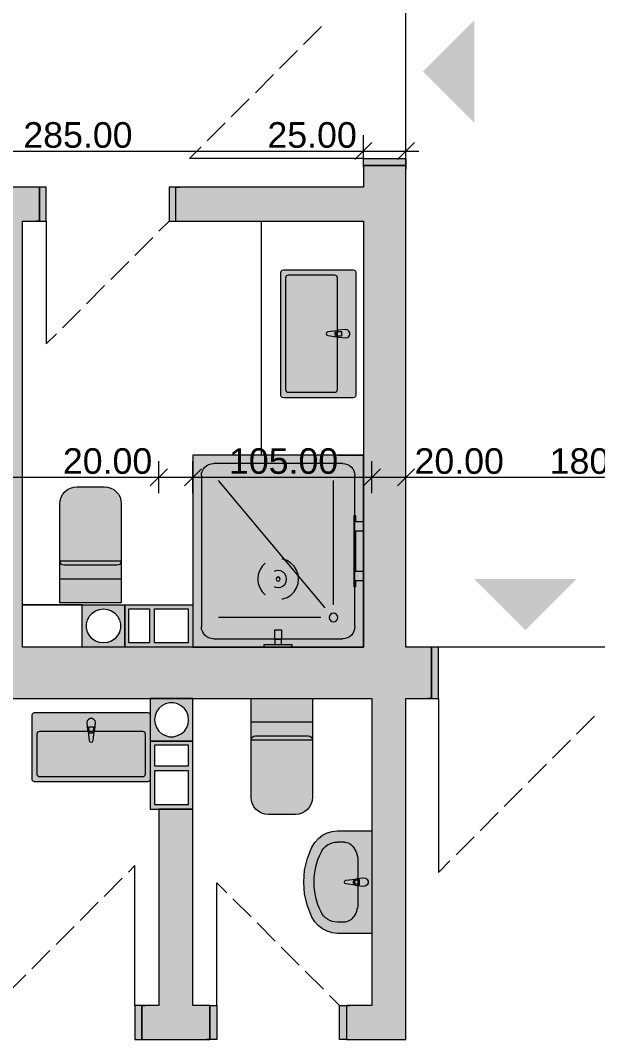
# Model space of a CAD drawing. Header units: millimetres. Extents: x 5493291 to 5652041, y -5155064 to -5098765.
# Drawn here: x 5525541 to 5528928, y -5131092 to -5125116 of the extents above; entities that cross this region are included whole.
import ezdxf

# ---------------------------------------------------------------- set-up
doc = ezdxf.new("R2010")
doc.units = ezdxf.units.MM
doc.header["$MEASUREMENT"] = 0
doc.layers.add('Drawing & Figure', color=7, linetype='Continuous')
doc.layers.add('Drawing & Figure_Pen_No__1', color=7, linetype='Continuous', lineweight=13)
doc.layers.add('Drawing & Figure_Pen_No__101', color=252, linetype='Continuous', lineweight=13)
for name, color, linetype, lineweight, true_color in [('Drawing & Figure_Pen_No__145', 7, 'Continuous', 13, 0x0077b0), ('Drawing & Figure_Pen_No__181', 7, 'Continuous', 5, 0x282828), ('Drawing & Figure_Pen_No__61', 7, 'Continuous', 13, 0x6a6a6a)]:
    doc.layers.add(name, color=color, linetype=linetype, lineweight=lineweight, true_color=true_color)
doc.styles.add('GENERATED_STYLE_2', font='arial.ttf')

msp = doc.modelspace()

# ---------------------------------------------------------------- hatches: boundary and pattern name
at = {"layer": 'Drawing & Figure', "linetype": 'Continuous', "lineweight": 20}
h = msp.add_hatch(color=6, dxfattribs=at)
h.paths.add_polyline_path([(5525903.6, -5128561.6), (5525903.6, -5128771.8), (5525903.6, -5128791.4), (5526153.6, -5128791.4), (5526153.6, -5128542), (5525903.6, -5128542)])
h.paths.add_polyline_path([(5525929.3, -5128678.6), (5525929.3, -5128654.8), (5525935.1, -5128631.1), (5525946.3, -5128609.7), (5525962.3, -5128591.9), (5525982.1, -5128578.2), (5526004.7, -5128569.9), (5526028.6, -5128566.9), (5526052.6, -5128569.9), (5526075.1, -5128578.2), (5526094.9, -5128591.9), (5526110.9, -5128609.7), (5526122.1, -5128631.1), (5526127.9, -5128654.8), (5526127.9, -5128678.6), (5526122.1, -5128702.3), (5526110.9, -5128723.7), (5526094.9, -5128741.6), (5526075.1, -5128755.2), (5526052.6, -5128763.5), (5526028.6, -5128766.5), (5526004.7, -5128763.5), (5525982.1, -5128755.2), (5525962.3, -5128741.6), (5525946.3, -5128723.7), (5525935.1, -5128702.3)], flags=0)
h = msp.add_hatch(color=6, dxfattribs=at)
h.paths.add_polyline_path([(5526153.6, -5128791.4), (5526553.6, -5128791.4), (5526553.6, -5128542), (5526153.6, -5128542)])
h.paths.add_polyline_path([(5526178.6, -5128766.5), (5526178.6, -5128566.9), (5526298.6, -5128566.9), (5526298.6, -5128766.5)], flags=0)
h.paths.add_polyline_path([(5526328.6, -5128766.5), (5526328.6, -5128566.9), (5526524.9, -5128566.9), (5526524.9, -5128766.5)], flags=0)
h = msp.add_hatch(color=6, dxfattribs=at)
h.paths.add_polyline_path([(5526303.6, -5129341.5), (5526553.6, -5129341.5), (5526553.6, -5129092), (5526533.6, -5129092), (5526323.6, -5129092), (5526303.6, -5129092)])
h.paths.add_polyline_path([(5526331.5, -5129240.5), (5526328.6, -5129216.8), (5526331.5, -5129193), (5526340.1, -5129170.4), (5526353.8, -5129150.2), (5526371.8, -5129134.2), (5526393.2, -5129123.5), (5526416.6, -5129117.6), (5526440.7, -5129117.6), (5526464.1, -5129123.5), (5526485.4, -5129134.2), (5526503.5, -5129150.2), (5526517.1, -5129170.4), (5526525.7, -5129193), (5526528.6, -5129216.8), (5526525.7, -5129240.5), (5526517.1, -5129263.1), (5526503.5, -5129283.3), (5526485.4, -5129299.3), (5526464.1, -5129310), (5526440.7, -5129316), (5526416.6, -5129316), (5526393.2, -5129310), (5526371.8, -5129299.3), (5526353.8, -5129283.3), (5526340.1, -5129263.1)], flags=0)
h = msp.add_hatch(color=6, dxfattribs=at)
h.paths.add_polyline_path([(5526303.6, -5129741.9), (5526553.6, -5129741.9), (5526553.6, -5129341.5), (5526303.6, -5129341.5)])
h.paths.add_polyline_path([(5526528.6, -5129712.8), (5526328.6, -5129712.8), (5526328.6, -5129516.7), (5526528.6, -5129516.7)], flags=0)
h.paths.add_polyline_path([(5526328.6, -5129487), (5526328.6, -5129366.5), (5526528.6, -5129366.5), (5526528.6, -5129487)], flags=0)
at = {"layer": 'Drawing & Figure_Pen_No__1', "linetype": 'Continuous', "lineweight": 0, "true_color": 0x000000}
for points in [[(5528203.7, -5125116.6), (5527903.6, -5125416.6), (5528203.7, -5125716.6)], [(5528803.7, -5128391.7), (5528203.7, -5128391.7), (5528503.7, -5128691.7)]]:
    msp.add_hatch(color=18, dxfattribs=at).paths.add_polyline_path(points)
at = {"layer": 'Drawing & Figure_Pen_No__1', "linetype": 'Continuous', "lineweight": 0, "true_color": 0xffffff}
for points in [[(5527553.6, -5125966.7), (5527803.7, -5125966.7), (5527803.7, -5125926.7), (5527553.6, -5125926.7)], [(5527553.6, -5128791.4), (5527803.7, -5128791.4), (5527803.7, -5125966.7), (5527553.6, -5125966.7)], [(5524753.6, -5126293.6), (5525653.6, -5126293.6), (5525653.6, -5126093.6), (5524753.6, -5126093.6)], [(5525653.6, -5126293.6), (5525693.6, -5126293.6), (5525693.6, -5126093.6), (5525653.6, -5126093.6)], [(5526453.6, -5126093.6), (5526413.6, -5126093.6), (5526413.6, -5126293.6), (5526453.6, -5126293.6)], [(5526453.6, -5126293.6), (5527553.6, -5126293.6), (5527553.6, -5126093.6), (5526453.6, -5126093.6)], [(5525353.6, -5126293.6), (5525353.6, -5128791.4), (5525553.6, -5128791.4), (5525553.6, -5126293.6)], [(5527509.6, -5126593.4), (5527507.5, -5126585.9), (5527502.1, -5126580.4), (5527494.6, -5126578.4), (5527084.5, -5126578.4), (5527077.1, -5126580.4), (5527071.6, -5126585.9), (5527069.6, -5126593.4), (5527069.6, -5127313.5), (5527071.6, -5127320.7), (5527077.1, -5127326.6), (5527084.5, -5127328.4), (5527494.6, -5127328.4), (5527502.1, -5127326.6), (5527507.5, -5127320.7), (5527509.6, -5127313.5)], [(5527449.6, -5126928.4), (5527407.6, -5126932.4), (5527398.1, -5126935.7), (5527345.2, -5126942.3), (5527338.2, -5126946), (5527335.4, -5126953.4), (5527338.2, -5126960.8), (5527345.2, -5126964.5), (5527398.1, -5126971.1), (5527407.6, -5126974.4), (5527449.6, -5126978.4), (5527460.4, -5126975.9), (5527469.1, -5126969), (5527474, -5126959), (5527474, -5126947.9), (5527469.1, -5126937.8), (5527460.4, -5126930.9)], [(5527553.6, -5128791.4), (5527553.6, -5127664.6), (5526553.6, -5127664.6), (5526553.6, -5128791.4)], [(5526033.6, -5127850.5), (5525873.6, -5127850.5), (5525854.1, -5127852.9), (5525835.3, -5127858.2), (5525818, -5127867.7), (5525802.9, -5127880.2), (5525790.4, -5127895.1), (5525781.2, -5127912.3), (5525775.5, -5127931.3), (5525773.6, -5127950.9), (5525773.6, -5128530.7), (5526133.6, -5128530.7), (5526133.6, -5127950.9), (5526131.7, -5127931.3), (5526126, -5127912.3), (5526116.8, -5127895.1), (5526104.3, -5127880.2), (5526089.2, -5127867.7), (5526071.9, -5127858.2), (5526053.1, -5127852.9)], [(5527498.6, -5128020.4), (5527498.6, -5128436.2), (5527509.6, -5128436.2), (5527509.6, -5128401.2), (5527553.6, -5128401.2), (5527553.6, -5128348.3), (5527509.6, -5128348.3), (5527509.6, -5128108.3), (5527553.6, -5128108.3), (5527553.6, -5128055.5), (5527509.6, -5128055.5), (5527509.6, -5128020.4)], [(5527136.6, -5128791.4), (5527136.6, -5128776.6), (5527073.6, -5128776.6), (5527073.6, -5128746.9), (5527075.6, -5128746.9), (5527075.6, -5128691.7), (5527031.6, -5128691.7), (5527031.6, -5128746.9), (5527033.6, -5128746.9), (5527033.6, -5128776.6), (5526970.6, -5128776.6), (5526970.6, -5128791.4)], [(5524753.6, -5128791.4), (5524753.6, -5129092), (5527953.7, -5129092), (5527953.7, -5128791.4)], [(5527953.7, -5129092), (5527993.6, -5129092), (5527993.6, -5128791.4), (5527953.7, -5128791.4)], [(5526995.1, -5129771.6), (5527155.1, -5129771.6), (5527174.6, -5129769.8), (5527193.4, -5129763.9), (5527210.7, -5129754.9), (5527225.8, -5129742.5), (5527238.2, -5129727), (5527247.5, -5129709.8), (5527253.2, -5129691.4), (5527255.1, -5129671.8), (5527255.1, -5129092), (5526895.1, -5129092), (5526895.1, -5129671.8), (5526897, -5129691.4), (5526902.7, -5129709.8), (5526911.9, -5129727), (5526924.4, -5129742.5), (5526939.5, -5129754.9), (5526956.8, -5129763.9), (5526975.6, -5129769.8)], [(5527803.7, -5130891.9), (5527803.7, -5129092), (5527603.7, -5129092), (5527603.7, -5130891.9)], [(5525625, -5129174), (5525617.6, -5129176.4), (5525612, -5129181.7), (5525610, -5129189.4), (5525610, -5129566.6), (5525612, -5129574.4), (5525617.6, -5129579.7), (5525625, -5129581.5), (5526288.4, -5129581.5), (5526295.9, -5129579.7), (5526301.3, -5129574.4), (5526303.4, -5129566.6), (5526303.4, -5129189.4), (5526301.3, -5129181.7), (5526295.9, -5129176.4), (5526288.4, -5129174)], [(5525931.7, -5129234), (5525935.7, -5129276.2), (5525939, -5129285.7), (5525945.6, -5129338.5), (5525949.3, -5129345.7), (5525956.7, -5129348.6), (5525964.1, -5129345.7), (5525967.8, -5129338.5), (5525974.4, -5129285.7), (5525977.7, -5129276.2), (5525981.7, -5129234), (5525979.3, -5129223.3), (5525972.3, -5129214.4), (5525962.3, -5129209.6), (5525951.2, -5129209.6), (5525941.1, -5129214.4), (5525934.2, -5129223.3)], [(5526553.6, -5130891.9), (5526553.6, -5129741.9), (5526353.6, -5129741.9), (5526353.6, -5130891.9)], [(5527603.7, -5130469), (5527603.7, -5129868.4), (5527400, -5129868.4), (5527370, -5129871.4), (5527341, -5129880.3), (5527313.9, -5129893.9), (5527289.5, -5129913), (5527268.6, -5129936.7), (5527252, -5129963.4), (5527225.4, -5130028.8), (5527209.1, -5130097.7), (5527203.6, -5130169), (5527209.1, -5130239.7), (5527225.4, -5130308.6), (5527252, -5130373.9), (5527268.6, -5130400.6), (5527289.5, -5130424.4), (5527313.9, -5130443.4), (5527341, -5130457.1), (5527370, -5130466), (5527400, -5130469)], [(5527556.6, -5130193.9), (5527567.4, -5130191), (5527576.2, -5130184.4), (5527581, -5130174.3), (5527581, -5130163), (5527576.2, -5130152.9), (5527567.4, -5130146.4), (5527556.6, -5130143.4), (5527514.6, -5130147.6), (5527505.1, -5130151.2), (5527452.2, -5130157.7), (5527445.2, -5130161.3), (5527442.4, -5130169), (5527445.2, -5130176.1), (5527452.2, -5130179.7), (5527505.1, -5130186.2), (5527514.6, -5130189.8)], [(5526253.6, -5130891.9), (5526213.6, -5130891.9), (5526213.6, -5131092.1), (5526253.6, -5131092.1)], [(5526253.6, -5130891.9), (5526253.6, -5131092.1), (5526653.6, -5131092.1), (5526653.6, -5130891.9)], [(5526653.6, -5130891.9), (5526653.6, -5131092.1), (5526693.6, -5131092.1), (5526693.6, -5130891.9)], [(5527453.7, -5131092.1), (5527453.7, -5130891.9), (5527413.6, -5130891.9), (5527413.6, -5131092.1)], [(5527603.7, -5130891.9), (5527453.7, -5130891.9), (5527453.7, -5131092.1), (5527603.7, -5131092.1)], [(5527603.7, -5130891.9), (5527803.7, -5131092.1), (5527803.7, -5130891.9)], [(5527603.7, -5131092.1), (5527803.7, -5131092.1), (5527603.7, -5130891.9)]]:
    msp.add_hatch(color=7, dxfattribs=at).paths.add_polyline_path(points)

# ---------------------------------------------------------------- linework, layer by layer
at = {"layer": 'Drawing & Figure_Pen_No__1', "color": 7, "linetype": 'Continuous', "lineweight": 13}
for points in [[(5527803.7, -5128791.4), (5527803.7, -5124091.6)], [(5527803.7, -5128791.4), (5527803.7, -5124091.6)], [(5527553.6, -5125976.6), (5527553.6, -5125789.1)], [(5527803.7, -5125976.6), (5527803.7, -5125789.1)], [(5524703.5, -5125882.8), (5527553.6, -5125882.8)], [(5527553.6, -5125882.8), (5527803.7, -5125882.8)], [(5527803.7, -5125882.8), (5527878.6, -5125882.8)], [(5527553.6, -5125966.7), (5527553.6, -5125988.7)], [(5527553.6, -5125966.7), (5527803.7, -5125966.7)], [(5527553.6, -5125966.7), (5527553.6, -5126093.6)], [(5527553.6, -5125966.7), (5527803.7, -5125966.7)], [(5527553.6, -5125966.7), (5527803.7, -5125966.7)], [(5527553.6, -5125966.7), (5527553.6, -5125988.7)], [(5527553.6, -5125966.7), (5527553.6, -5125988.7)], [(5527803.7, -5125966.7), (5527803.7, -5125988.7)], [(5527803.7, -5128791.4), (5527803.7, -5125966.7)], [(5527803.7, -5125966.7), (5527803.7, -5125988.7)], [(5527803.7, -5125966.7), (5527803.7, -5125988.7)], [(5525653.6, -5126093.6), (5524753.6, -5126093.6)], [(5525653.6, -5126093.6), (5525631.6, -5126093.6)], [(5525653.6, -5126093.6), (5525631.6, -5126093.6)], [(5525653.6, -5126093.6), (5525631.6, -5126093.6)], [(5525653.6, -5126293.6), (5525653.6, -5126093.6)], [(5525653.6, -5126293.6), (5525653.6, -5126093.6)], [(5525653.6, -5126293.6), (5525653.6, -5126093.6)], [(5526453.6, -5126093.6), (5526475.6, -5126093.6)], [(5526453.6, -5126293.6), (5526453.6, -5126093.6)], [(5527553.6, -5126093.6), (5526453.6, -5126093.6)], [(5526453.6, -5126293.6), (5526453.6, -5126093.6)], [(5526453.6, -5126293.6), (5526453.6, -5126093.6)], [(5526453.6, -5126093.6), (5526475.6, -5126093.6)], [(5526453.6, -5126093.6), (5526475.6, -5126093.6)], [(5525553.6, -5128791.4), (5525553.6, -5126293.6)], [(5525553.6, -5126293.6), (5525653.6, -5126293.6)], [(5525653.6, -5126293.6), (5525631.6, -5126293.6)], [(5525653.6, -5126293.6), (5525631.6, -5126293.6)], [(5525653.6, -5126293.6), (5525631.6, -5126293.6)], [(5526453.6, -5126293.6), (5526475.6, -5126293.6)], [(5526453.6, -5126293.6), (5527553.6, -5126293.6)], [(5526453.6, -5126293.6), (5526475.6, -5126293.6)], [(5526453.6, -5126293.6), (5526475.6, -5126293.6)], [(5527553.6, -5126293.6), (5527553.6, -5128791.4)], [(5526353.6, -5127888.5), (5526353.6, -5127700.8)], [(5526553.6, -5127888.5), (5526553.6, -5127700.8)], [(5527603.7, -5127888.5), (5527603.7, -5127700.8)], [(5527803.7, -5127888.5), (5527803.7, -5127700.8)], [(5523803.5, -5127794.7), (5526353.6, -5127794.7)], [(5526353.6, -5127794.7), (5526553.6, -5127794.7)], [(5526553.6, -5127794.7), (5527603.7, -5127794.7)], [(5527603.7, -5127794.7), (5527803.7, -5127794.7)], [(5527803.7, -5127794.7), (5529603.7, -5127794.7)], [(5525553.6, -5128542), (5525903.6, -5128542)], [(5525903.6, -5128542), (5525553.6, -5128542)], [(5525903.6, -5128542), (5526153.6, -5128542)], [(5525903.6, -5128561.6), (5525903.6, -5128542)], [(5525903.6, -5128771.8), (5525903.6, -5128561.6)], [(5525946.3, -5128609.7), (5525962.3, -5128591.9)], [(5525962.3, -5128591.9), (5525982.1, -5128578.2)], [(5525982.1, -5128578.2), (5526004.7, -5128569.9)], [(5526004.7, -5128569.9), (5526028.6, -5128566.9)], [(5526028.6, -5128566.9), (5526052.6, -5128569.9)], [(5526052.6, -5128569.9), (5526075.1, -5128578.2)], [(5526075.1, -5128578.2), (5526094.9, -5128591.9)], [(5526094.9, -5128591.9), (5526110.9, -5128609.7)], [(5526153.6, -5128542), (5526153.6, -5128791.4)], [(5526153.6, -5128791.4), (5526153.6, -5128542)], [(5526153.6, -5128542), (5526553.6, -5128542)], [(5526178.6, -5128566.9), (5526298.6, -5128566.9)], [(5526178.6, -5128766.5), (5526178.6, -5128566.9)], [(5526298.6, -5128566.9), (5526298.6, -5128766.5)], [(5526328.6, -5128566.9), (5526524.9, -5128566.9)], [(5526328.6, -5128766.5), (5526328.6, -5128566.9)], [(5526524.9, -5128566.9), (5526524.9, -5128766.5)], [(5526553.6, -5128542), (5526553.6, -5128791.4)], [(5525929.3, -5128654.8), (5525935.1, -5128631.1)], [(5525935.1, -5128631.1), (5525946.3, -5128609.7)], [(5526110.9, -5128609.7), (5526122.1, -5128631.1)], [(5526122.1, -5128631.1), (5526127.9, -5128654.8)], [(5525929.3, -5128678.6), (5525929.3, -5128654.8)], [(5525935.1, -5128702.3), (5525929.3, -5128678.6)], [(5525946.3, -5128723.7), (5525935.1, -5128702.3)], [(5526122.1, -5128702.3), (5526110.9, -5128723.7)], [(5526127.9, -5128678.6), (5526122.1, -5128702.3)], [(5526127.9, -5128654.8), (5526127.9, -5128678.6)], [(5525903.6, -5128791.4), (5525903.6, -5128771.8)], [(5525962.3, -5128741.6), (5525946.3, -5128723.7)], [(5525982.1, -5128755.2), (5525962.3, -5128741.6)], [(5526004.7, -5128763.5), (5525982.1, -5128755.2)], [(5526028.6, -5128766.5), (5526004.7, -5128763.5)], [(5526052.6, -5128763.5), (5526028.6, -5128766.5)], [(5526075.1, -5128755.2), (5526052.6, -5128763.5)], [(5526094.9, -5128741.6), (5526075.1, -5128755.2)], [(5526110.9, -5128723.7), (5526094.9, -5128741.6)], [(5526298.6, -5128766.5), (5526178.6, -5128766.5)], [(5526524.9, -5128766.5), (5526328.6, -5128766.5)], [(5527553.6, -5128791.4), (5525553.6, -5128791.4)], [(5526153.6, -5128791.4), (5525903.6, -5128791.4)], [(5526553.6, -5128791.4), (5526153.6, -5128791.4)], [(5529603.7, -5128791.4), (5527803.7, -5128791.4)], [(5529603.7, -5128791.4), (5527803.7, -5128791.4)], [(5527953.7, -5128791.4), (5527803.7, -5128791.4)], [(5527953.7, -5128791.4), (5527931.7, -5128791.4)], [(5527953.7, -5128791.4), (5527931.7, -5128791.4)], [(5527953.7, -5128791.4), (5527931.7, -5128791.4)], [(5527953.7, -5129092), (5527953.7, -5128791.4)], [(5527953.7, -5129092), (5527953.7, -5128791.4)], [(5527953.7, -5129092), (5527953.7, -5128791.4)], [(5524753.6, -5129092), (5527603.7, -5129092)], [(5526303.6, -5129092), (5526303.6, -5129341.5)], [(5526323.6, -5129092), (5526303.6, -5129092)], [(5526533.6, -5129092), (5526323.6, -5129092)], [(5526393.2, -5129123.5), (5526371.8, -5129134.2)], [(5526416.6, -5129117.6), (5526393.2, -5129123.5)], [(5526440.7, -5129117.6), (5526416.6, -5129117.6)], [(5526464.1, -5129123.5), (5526440.7, -5129117.6)], [(5526485.4, -5129134.2), (5526464.1, -5129123.5)], [(5526553.6, -5129092), (5526533.6, -5129092)], [(5526553.6, -5129341.5), (5526553.6, -5129092)], [(5527603.7, -5129092), (5527603.7, -5130891.9)], [(5527803.7, -5129092), (5527953.7, -5129092)], [(5527803.7, -5130891.9), (5527803.7, -5129092)], [(5527953.7, -5129092), (5527931.7, -5129092)], [(5527953.7, -5129092), (5527931.7, -5129092)], [(5527953.7, -5129092), (5527931.7, -5129092)], [(5526340.1, -5129170.4), (5526331.5, -5129193)], [(5526353.8, -5129150.2), (5526340.1, -5129170.4)], [(5526371.8, -5129134.2), (5526353.8, -5129150.2)], [(5526503.5, -5129150.2), (5526485.4, -5129134.2)], [(5526517.1, -5129170.4), (5526503.5, -5129150.2)], [(5526525.7, -5129193), (5526517.1, -5129170.4)], [(5526331.5, -5129193), (5526328.6, -5129216.8)], [(5526328.6, -5129216.8), (5526331.5, -5129240.5)], [(5526331.5, -5129240.5), (5526340.1, -5129263.1)], [(5526517.1, -5129263.1), (5526525.7, -5129240.5)], [(5526528.6, -5129216.8), (5526525.7, -5129193)], [(5526525.7, -5129240.5), (5526528.6, -5129216.8)], [(5526340.1, -5129263.1), (5526353.8, -5129283.3)], [(5526353.8, -5129283.3), (5526371.8, -5129299.3)], [(5526371.8, -5129299.3), (5526393.2, -5129310)], [(5526393.2, -5129310), (5526416.6, -5129316)], [(5526440.7, -5129316), (5526464.1, -5129310)], [(5526464.1, -5129310), (5526485.4, -5129299.3)], [(5526485.4, -5129299.3), (5526503.5, -5129283.3)], [(5526503.5, -5129283.3), (5526517.1, -5129263.1)], [(5526303.6, -5129341.5), (5526553.6, -5129341.5)], [(5526553.6, -5129341.5), (5526303.6, -5129341.5)], [(5526303.6, -5129341.5), (5526303.6, -5129741.9)], [(5526328.6, -5129366.5), (5526328.6, -5129487)], [(5526528.6, -5129366.5), (5526328.6, -5129366.5)], [(5526416.6, -5129316), (5526440.7, -5129316)], [(5526528.6, -5129487), (5526528.6, -5129366.5)], [(5526553.6, -5129741.9), (5526553.6, -5129341.5)], [(5526328.6, -5129487), (5526528.6, -5129487)], [(5526328.6, -5129516.7), (5526328.6, -5129712.8)], [(5526528.6, -5129516.7), (5526328.6, -5129516.7)], [(5526528.6, -5129712.8), (5526528.6, -5129516.7)], [(5526328.6, -5129712.8), (5526528.6, -5129712.8)], [(5526303.6, -5129741.9), (5526553.6, -5129741.9)], [(5526553.6, -5129741.9), (5526353.6, -5129741.9)], [(5526353.6, -5129741.9), (5526353.6, -5130891.9)], [(5526553.6, -5130891.9), (5526553.6, -5129741.9)], [(5526253.6, -5130891.9), (5526275.6, -5130891.9)], [(5526253.6, -5130891.9), (5526253.6, -5131092.1)], [(5526353.6, -5130891.9), (5526253.6, -5130891.9)], [(5526253.6, -5130891.9), (5526253.6, -5131092.1)], [(5526253.6, -5130891.9), (5526253.6, -5131092.1)], [(5526253.6, -5130891.9), (5526275.6, -5130891.9)], [(5526253.6, -5130891.9), (5526275.6, -5130891.9)], [(5526653.6, -5130891.9), (5526553.6, -5130891.9)], [(5526653.6, -5130891.9), (5526631.6, -5130891.9)], [(5526653.6, -5130891.9), (5526631.6, -5130891.9)], [(5526653.6, -5130891.9), (5526631.6, -5130891.9)], [(5526653.6, -5130891.9), (5526653.6, -5131092.1)], [(5526653.6, -5130891.9), (5526653.6, -5131092.1)], [(5526653.6, -5130891.9), (5526653.6, -5131092.1)], [(5527453.7, -5130891.9), (5527475.7, -5130891.9)], [(5527453.7, -5130891.9), (5527453.7, -5131092.1)], [(5527603.7, -5130891.9), (5527453.7, -5130891.9)], [(5527453.7, -5130891.9), (5527453.7, -5131092.1)], [(5527453.7, -5130891.9), (5527453.7, -5131092.1)], [(5527453.7, -5130891.9), (5527475.7, -5130891.9)], [(5527453.7, -5130891.9), (5527475.7, -5130891.9)], [(5527803.7, -5131092.1), (5527803.7, -5130891.9)], [(5526253.6, -5131092.1), (5526275.6, -5131092.1)], [(5526253.6, -5131092.1), (5526653.6, -5131092.1)], [(5526253.6, -5131092.1), (5526275.6, -5131092.1)], [(5526253.6, -5131092.1), (5526275.6, -5131092.1)], [(5526653.6, -5131092.1), (5526631.6, -5131092.1)], [(5526653.6, -5131092.1), (5526631.6, -5131092.1)], [(5526653.6, -5131092.1), (5526631.6, -5131092.1)], [(5527453.7, -5131092.1), (5527475.7, -5131092.1)], [(5527453.7, -5131092.1), (5527803.7, -5131092.1)], [(5527453.7, -5131092.1), (5527475.7, -5131092.1)], [(5527453.7, -5131092.1), (5527475.7, -5131092.1)]]:
    msp.add_lwpolyline(points, dxfattribs=at)
at = {"layer": 'Drawing & Figure_Pen_No__101', "color": 252, "linetype": 'Continuous', "lineweight": 13}
for points in [[(5526953.6, -5126293.6), (5526953.6, -5127664)], [(5527069.6, -5126593.4), (5527071.6, -5126585.9)], [(5527069.6, -5127313.5), (5527069.6, -5126593.4)], [(5527071.6, -5126585.9), (5527077.1, -5126580.4)], [(5527077.1, -5126580.4), (5527084.5, -5126578.4)], [(5527084.5, -5126578.4), (5527494.6, -5126578.4)], [(5527114.6, -5126608.4), (5527384.6, -5126608.4)], [(5527494.6, -5126578.4), (5527502.1, -5126580.4)], [(5527502.1, -5126580.4), (5527507.6, -5126585.9)], [(5527507.6, -5126585.9), (5527509.6, -5126593.4)], [(5527509.6, -5126593.4), (5527509.6, -5127313.5)], [(5527099.6, -5127283.2), (5527099.6, -5126623.4)], [(5527399.6, -5126623.4), (5527399.6, -5127283.2)], [(5527338.2, -5126946), (5527335.4, -5126953.4)], [(5527335.4, -5126953.4), (5527338.2, -5126960.8)], [(5527345.2, -5126942.3), (5527338.2, -5126946)], [(5527338.2, -5126960.8), (5527345.2, -5126964.5)], [(5527398.1, -5126935.7), (5527345.2, -5126942.3)], [(5527345.2, -5126964.5), (5527398.1, -5126971.1)], [(5527407.6, -5126932.4), (5527398.1, -5126935.7)], [(5527398.1, -5126971.1), (5527407.6, -5126974.4)], [(5527449.6, -5126928.4), (5527407.6, -5126932.4)], [(5527407.6, -5126974.4), (5527449.6, -5126978.4)], [(5527409.8, -5126939.8), (5527424.7, -5126939.8)], [(5527424.7, -5126967), (5527409.8, -5126967)], [(5527424.7, -5126939.8), (5527424.7, -5126967)], [(5527460.4, -5126930.9), (5527449.6, -5126928.4)], [(5527449.6, -5126978.4), (5527460.4, -5126975.9)], [(5527469.1, -5126937.8), (5527460.4, -5126930.9)], [(5527460.4, -5126975.9), (5527469.1, -5126969)], [(5527474, -5126947.9), (5527469.1, -5126937.8)], [(5527469.1, -5126969), (5527474, -5126959)], [(5527474, -5126959), (5527474, -5126947.9)], [(5527071.6, -5127320.7), (5527069.6, -5127313.5)], [(5527077.1, -5127326.6), (5527071.6, -5127320.7)], [(5527084.5, -5127328.4), (5527077.1, -5127326.6)], [(5527494.6, -5127328.4), (5527084.5, -5127328.4)], [(5527384.6, -5127298.7), (5527114.6, -5127298.7)], [(5527502.1, -5127326.6), (5527494.6, -5127328.4)], [(5527507.6, -5127320.7), (5527502.1, -5127326.6)], [(5527509.6, -5127313.5), (5527507.6, -5127320.7)], [(5527553.6, -5127664.6), (5526553.6, -5127664.6)], [(5526553.6, -5127664.6), (5526553.6, -5128791.4)], [(5527403.7, -5127664.6), (5527553.6, -5127664.6)], [(5527553.6, -5128791.4), (5527553.6, -5127664.6)], [(5527433.7, -5127714.5), (5526673.6, -5127714.5)], [(5526603.6, -5127784.6), (5526603.6, -5128671.5)], [(5527328.9, -5128560.4), (5526703.6, -5127814.9)], [(5527378.6, -5128542), (5527378.6, -5127814.9)], [(5527503.6, -5128671.5), (5527503.6, -5127784.6)], [(5525802.9, -5127880.2), (5525818, -5127867.7)], [(5525818, -5127867.7), (5525835.3, -5127858.2)], [(5525835.3, -5127858.2), (5525854.1, -5127852.9)], [(5525854.1, -5127852.9), (5525873.6, -5127850.5)], [(5525873.6, -5127850.5), (5526033.6, -5127850.5)], [(5526033.6, -5127850.5), (5526053.1, -5127852.9)], [(5526053.1, -5127852.9), (5526071.9, -5127858.2)], [(5526071.9, -5127858.2), (5526089.2, -5127867.7)], [(5526089.2, -5127867.7), (5526104.3, -5127880.2)], [(5525773.6, -5127950.9), (5525775.5, -5127931.3)], [(5525775.5, -5127931.3), (5525781.2, -5127912.3)], [(5525781.2, -5127912.3), (5525790.4, -5127895.1)], [(5525790.4, -5127895.1), (5525802.9, -5127880.2)], [(5526104.3, -5127880.2), (5526116.8, -5127895.1)], [(5526116.8, -5127895.1), (5526126, -5127912.3)], [(5526126, -5127912.3), (5526131.7, -5127931.3)], [(5526131.7, -5127931.3), (5526133.6, -5127950.9)], [(5525773.6, -5128530.7), (5525773.6, -5127950.9)], [(5526133.6, -5127950.9), (5526133.6, -5128530.7)], [(5527498.6, -5128020.4), (5527498.6, -5128436.2)], [(5527509.6, -5128020.4), (5527498.6, -5128020.4)], [(5527509.6, -5128055.5), (5527509.6, -5128020.4)], [(5527553.6, -5128055.5), (5527509.6, -5128055.5)], [(5527553.6, -5128108.3), (5527553.6, -5128055.5)], [(5527509.6, -5128348.3), (5527509.6, -5128108.3)], [(5527509.6, -5128108.3), (5527553.6, -5128108.3)], [(5525773.6, -5128285.9), (5526133.6, -5128285.9)], [(5527080.3, -5128274.7), (5527077.1, -5128274.1)], [(5527105.7, -5128283.6), (5527080.3, -5128274.7)], [(5527128.4, -5128297.8), (5527105.7, -5128283.6)], [(5525953.6, -5128310.9), (5525798.6, -5128310.9)], [(5526108.6, -5128310.9), (5525953.6, -5128310.9)], [(5526945.5, -5128339.4), (5526936.6, -5128364.9)], [(5526959.8, -5128316.8), (5526945.5, -5128339.4)], [(5526977.6, -5128299), (5526959.8, -5128316.8)], [(5527038.2, -5128344.2), (5527029.6, -5128348.3)], [(5527053.7, -5128341.8), (5527038.2, -5128344.2)], [(5527069.1, -5128344.2), (5527053.7, -5128341.8)], [(5527083, -5128351.3), (5527069.1, -5128344.2)], [(5527094.1, -5128362.6), (5527083, -5128351.3)], [(5527147.5, -5128316.8), (5527128.4, -5128297.8)], [(5527161.8, -5128339.4), (5527147.5, -5128316.8)], [(5527170.6, -5128364.9), (5527161.8, -5128339.4)], [(5527553.6, -5128348.3), (5527509.6, -5128348.3)], [(5527553.6, -5128401.2), (5527553.6, -5128348.3)], [(5525773.6, -5128391.1), (5526133.6, -5128391.1)], [(5526936.6, -5128364.9), (5526933.6, -5128391.7)], [(5526933.6, -5128391.7), (5526936.6, -5128418.4)], [(5527043.3, -5128385.7), (5527041.7, -5128391.7)], [(5527041.7, -5128391.7), (5527043.3, -5128397.6)], [(5527047.7, -5128381.6), (5527043.3, -5128385.7)], [(5527043.3, -5128397.6), (5527047.7, -5128402.4)], [(5527053.7, -5128379.8), (5527047.7, -5128381.6)], [(5527047.7, -5128402.4), (5527053.7, -5128403.6)], [(5527059.7, -5128381.6), (5527053.7, -5128379.8)], [(5527053.7, -5128403.6), (5527059.7, -5128402.4)], [(5527064.1, -5128385.7), (5527059.7, -5128381.6)], [(5527059.7, -5128402.4), (5527064.1, -5128397.6)], [(5527065.7, -5128391.7), (5527064.1, -5128385.7)], [(5527064.1, -5128397.6), (5527065.7, -5128391.7)], [(5527101.2, -5128376.2), (5527094.1, -5128362.6)], [(5527094.1, -5128421.4), (5527101.2, -5128407.1)], [(5527103.6, -5128391.7), (5527101.2, -5128376.2)], [(5527101.2, -5128407.1), (5527103.6, -5128391.7)], [(5527173.7, -5128391.7), (5527170.6, -5128364.9)], [(5527170.6, -5128418.4), (5527173.7, -5128391.7)], [(5527509.6, -5128436.2), (5527509.6, -5128401.2)], [(5527509.6, -5128401.2), (5527553.6, -5128401.2)], [(5526936.6, -5128418.4), (5526945.5, -5128443.9)], [(5526945.5, -5128443.9), (5526959.8, -5128466.5)], [(5526959.8, -5128466.5), (5526977.6, -5128484.3)], [(5527029.6, -5128435), (5527038.2, -5128439.2)], [(5527038.2, -5128439.2), (5527053.7, -5128441.6)], [(5527053.7, -5128441.6), (5527069.1, -5128439.2)], [(5527069.1, -5128439.2), (5527083, -5128432.1)], [(5527083, -5128432.1), (5527094.1, -5128421.4)], [(5527128.4, -5128485.5), (5527147.5, -5128466.5)], [(5527147.5, -5128466.5), (5527161.8, -5128443.9)], [(5527161.8, -5128443.9), (5527170.6, -5128418.4)], [(5527498.6, -5128436.2), (5527509.6, -5128436.2)], [(5526133.6, -5128530.7), (5525773.6, -5128530.7)], [(5527077.1, -5128509.3), (5527080.3, -5128508.7)], [(5527080.3, -5128508.7), (5527105.7, -5128499.8)], [(5527105.7, -5128499.8), (5527128.4, -5128485.5)], [(5527303.6, -5128616.8), (5526703.6, -5128616.8)], [(5527075.6, -5128691.7), (5527031.6, -5128691.7)], [(5527031.6, -5128691.7), (5527031.6, -5128746.9)], [(5527075.6, -5128746.9), (5527075.6, -5128691.7)], [(5526673.6, -5128741.6), (5527433.7, -5128741.6)], [(5527031.6, -5128746.9), (5527033.6, -5128746.9)], [(5527033.6, -5128746.9), (5527033.6, -5128776.6)], [(5527073.6, -5128746.9), (5527033.6, -5128746.9)], [(5527073.6, -5128776.6), (5527073.6, -5128746.9)], [(5527073.6, -5128746.9), (5527075.6, -5128746.9)], [(5526553.6, -5128791.4), (5527553.6, -5128791.4)], [(5527033.6, -5128776.6), (5526970.6, -5128776.6)], [(5526970.6, -5128776.6), (5526970.6, -5128791.4)], [(5526970.6, -5128791.4), (5527136.6, -5128791.4)], [(5527073.6, -5128776.6), (5527033.6, -5128776.6)], [(5527136.6, -5128776.6), (5527073.6, -5128776.6)], [(5527136.6, -5128791.4), (5527136.6, -5128776.6)], [(5526895.1, -5129671.8), (5526895.1, -5129092)], [(5526895.1, -5129092), (5527255.1, -5129092)], [(5527255.1, -5129092), (5527255.1, -5129671.8)], [(5525610, -5129189.4), (5525612, -5129181.7)], [(5525610, -5129566.6), (5525610, -5129189.4)], [(5525612, -5129181.7), (5525617.6, -5129176.4)], [(5525617.6, -5129176.4), (5525625, -5129174)], [(5525625, -5129174), (5526288.4, -5129174)], [(5526288.4, -5129174), (5526295.9, -5129176.4)], [(5526295.9, -5129176.4), (5526301.3, -5129181.7)], [(5526301.3, -5129181.7), (5526303.4, -5129189.4)], [(5526303.4, -5129189.4), (5526303.4, -5129566.6)], [(5525934.2, -5129223.3), (5525931.7, -5129234)], [(5525931.7, -5129234), (5525935.7, -5129276.2)], [(5525941.1, -5129214.4), (5525934.2, -5129223.3)], [(5525951.2, -5129209.6), (5525941.1, -5129214.4)], [(5525962.3, -5129209.6), (5525951.2, -5129209.6)], [(5525972.3, -5129214.4), (5525962.3, -5129209.6)], [(5525979.3, -5129223.3), (5525972.3, -5129214.4)], [(5525977.7, -5129276.2), (5525981.7, -5129234)], [(5525981.7, -5129234), (5525979.3, -5129223.3)], [(5527255.1, -5129231.6), (5526895.1, -5129231.6)], [(5525640, -5129536.9), (5525640, -5129299.3)], [(5525655, -5129283.9), (5526258.4, -5129283.9)], [(5525935.7, -5129276.2), (5525939, -5129285.7)], [(5525939, -5129285.7), (5525945.6, -5129338.5)], [(5525943.1, -5129273.8), (5525943.1, -5129258.9)], [(5525943.1, -5129258.9), (5525970.3, -5129258.9)], [(5525967.8, -5129338.5), (5525974.4, -5129285.7)], [(5525970.3, -5129258.9), (5525970.3, -5129273.8)], [(5525974.4, -5129285.7), (5525977.7, -5129276.2)], [(5526273.4, -5129299.3), (5526273.4, -5129536.9)], [(5525945.6, -5129338.5), (5525949.3, -5129345.7)], [(5525949.3, -5129345.7), (5525956.7, -5129348.6)], [(5525956.7, -5129348.6), (5525964.1, -5129345.7)], [(5525964.1, -5129345.7), (5525967.8, -5129338.5)], [(5527255.1, -5129336.8), (5526895.1, -5129336.8)], [(5526920.1, -5129311.8), (5527075.1, -5129311.8)], [(5527075.1, -5129311.8), (5527230.1, -5129311.8)], [(5525612, -5129574.4), (5525610, -5129566.6)], [(5525617.6, -5129579.7), (5525612, -5129574.4)], [(5525625, -5129581.5), (5525617.6, -5129579.7)], [(5526288.4, -5129581.5), (5525625, -5129581.5)], [(5526258.4, -5129551.8), (5525655, -5129551.8)], [(5526295.9, -5129579.7), (5526288.4, -5129581.5)], [(5526301.3, -5129574.4), (5526295.9, -5129579.7)], [(5526303.4, -5129566.6), (5526301.3, -5129574.4)], [(5526897, -5129691.4), (5526895.1, -5129671.8)], [(5526902.7, -5129709.8), (5526897, -5129691.4)], [(5526911.9, -5129727), (5526902.7, -5129709.8)], [(5526924.4, -5129742.5), (5526911.9, -5129727)], [(5527238.2, -5129727), (5527225.8, -5129742.5)], [(5527247.5, -5129709.8), (5527238.2, -5129727)], [(5527253.2, -5129691.4), (5527247.5, -5129709.8)], [(5527255.1, -5129671.8), (5527253.2, -5129691.4)], [(5526939.5, -5129754.9), (5526924.4, -5129742.5)], [(5526956.8, -5129763.9), (5526939.5, -5129754.9)], [(5526975.6, -5129769.8), (5526956.8, -5129763.9)], [(5526995.1, -5129771.6), (5526975.6, -5129769.8)], [(5527155.1, -5129771.6), (5526995.1, -5129771.6)], [(5527174.6, -5129769.8), (5527155.1, -5129771.6)], [(5527193.4, -5129763.9), (5527174.6, -5129769.8)], [(5527210.7, -5129754.9), (5527193.4, -5129763.9)], [(5527225.8, -5129742.5), (5527210.7, -5129754.9)], [(5527289.5, -5129913), (5527313.9, -5129893.9)], [(5527313.9, -5129893.9), (5527341, -5129880.3)], [(5527341, -5129880.3), (5527370, -5129871.4)], [(5527370, -5129871.4), (5527400, -5129868.4)], [(5527400, -5129868.4), (5527603.7, -5129868.4)], [(5527603.7, -5129868.4), (5527603.7, -5130469)], [(5527225.4, -5130028.8), (5527252, -5129963.4)], [(5527252, -5129963.4), (5527268.6, -5129936.7)], [(5527268.6, -5129936.7), (5527289.5, -5129913)], [(5527440.7, -5129933.7), (5527400, -5129933.7)], [(5527209.1, -5130097.7), (5527225.4, -5130028.8)], [(5527521.6, -5130050.2), (5527521.6, -5130287.8)], [(5527203.6, -5130169), (5527209.1, -5130097.7)], [(5527505.1, -5130151.2), (5527514.6, -5130147.6)], [(5527514.6, -5130147.6), (5527556.6, -5130143.4)], [(5527556.6, -5130143.4), (5527567.4, -5130146.4)], [(5527567.4, -5130146.4), (5527576.2, -5130152.9)], [(5527209.1, -5130239.7), (5527203.6, -5130169)], [(5527442.4, -5130169), (5527445.2, -5130161.3)], [(5527445.2, -5130176.1), (5527442.4, -5130169)], [(5527445.2, -5130161.3), (5527452.2, -5130157.7)], [(5527452.2, -5130179.7), (5527445.2, -5130176.1)], [(5527452.2, -5130157.7), (5527505.1, -5130151.2)], [(5527505.1, -5130186.2), (5527452.2, -5130179.7)], [(5527514.6, -5130189.8), (5527505.1, -5130186.2)], [(5527556.6, -5130193.9), (5527514.6, -5130189.8)], [(5527531.7, -5130155.3), (5527516.8, -5130155.3)], [(5527516.8, -5130182), (5527531.7, -5130182)], [(5527531.7, -5130182), (5527531.7, -5130155.3)], [(5527567.4, -5130191), (5527556.6, -5130193.9)], [(5527576.2, -5130184.4), (5527567.4, -5130191)], [(5527576.2, -5130152.9), (5527581, -5130163)], [(5527581, -5130174.3), (5527576.2, -5130184.4)], [(5527581, -5130163), (5527581, -5130174.3)], [(5527225.4, -5130308.6), (5527209.1, -5130239.7)], [(5527252, -5130373.9), (5527225.4, -5130308.6)], [(5527268.6, -5130400.6), (5527252, -5130373.9)], [(5527289.5, -5130424.4), (5527268.6, -5130400.6)], [(5527313.9, -5130443.4), (5527289.5, -5130424.4)], [(5527341, -5130457.1), (5527313.9, -5130443.4)], [(5527440.7, -5130403.6), (5527400, -5130403.6)], [(5527370, -5130466), (5527341, -5130457.1)], [(5527400, -5130469), (5527370, -5130466)], [(5527603.7, -5130469), (5527400, -5130469)]]:
    msp.add_lwpolyline(points, dxfattribs=at)
for points in [[(5527099.6, -5126623.4, -0.413741), (5527114.6, -5126608.4)], [(5527384.6, -5126608.4, -0.413739), (5527399.6, -5126623.4)], [(5527398.1, -5126971.1, -0.25414), (5527388.4, -5126953.4, -0.255983), (5527398.1, -5126935.7)], [(5527409.8, -5126967, -0.413743), (5527396.2, -5126953.4, -0.413739), (5527409.8, -5126939.8)], [(5527114.6, -5127298.7, -0.413726), (5527099.6, -5127283.2)], [(5527399.6, -5127283.2, -0.413724), (5527384.6, -5127298.7)], [(5526603.6, -5127784.6, -0.414214), (5526673.6, -5127714.5)], [(5527433.7, -5127714.5, -0.414214), (5527503.6, -5127784.6)], [(5525798.6, -5128310.9, -0.413735), (5525773.6, -5128285.9)], [(5526133.6, -5128285.9, -0.413735), (5526108.6, -5128310.9)], [(5526673.6, -5128741.6, -0.414214), (5526603.6, -5128671.5)], [(5527503.6, -5128671.5, -0.414214), (5527433.7, -5128741.6)], [(5525640, -5129299.3, -0.413722), (5525655, -5129283.9)], [(5525974.4, -5129285.7, -0.253586), (5525956.7, -5129295.2, -0.253585), (5525939, -5129285.7)], [(5525970.3, -5129273.8, -0.413753), (5525956.7, -5129287.5, -0.413749), (5525943.1, -5129273.8)], [(5526258.4, -5129283.9, -0.413724), (5526273.4, -5129299.3)], [(5526895.1, -5129336.8, -0.413734), (5526920.1, -5129311.8)], [(5527230.1, -5129311.8, -0.413735), (5527255.1, -5129336.8)], [(5525655, -5129551.8, -0.413743), (5525640, -5129536.9)], [(5526273.4, -5129536.9, -0.413745), (5526258.4, -5129551.8)], [(5527305.3, -5129994.3, -0.283394), (5527400, -5129933.7)], [(5527440.7, -5129933.7, -0.137843), (5527472.2, -5129942.9, -0.104482), (5527497.9, -5129967.9, -0.152787), (5527521.6, -5130050.2)], [(5527305.3, -5130343, -0.117109), (5527264.2, -5130169, -0.117109), (5527305.3, -5129994.3)], [(5527505.1, -5130186.2, -0.264337), (5527495.4, -5130169, -0.264348), (5527505.1, -5130151.2)], [(5527516.8, -5130182, -0.413734), (5527503.2, -5130169, -0.413753), (5527516.8, -5130155.3)], [(5527521.6, -5130287.2, -0.152787), (5527497.9, -5130369.5, -0.104482), (5527472.2, -5130394.4, -0.137843), (5527440.7, -5130403.6)], [(5527400, -5130403.6, -0.283394), (5527305.3, -5130343)]]:
    msp.add_lwpolyline(points, format="xyb", dxfattribs=at)
msp.add_lwpolyline([(5527403.7, -5128616.8, 0.413733), (5527378.6, -5128591.9, 0.413735), (5527353.6, -5128616.8, 0.413735), (5527378.6, -5128641.8, 0.413733)], format="xyb", close=True, dxfattribs=at)
at = {"layer": 'Drawing & Figure_Pen_No__145', "color": 144, "linetype": 'Continuous', "lineweight": 13, "true_color": 0x0077b0}
for points in [[(5527603.7, -5125832.8), (5527503.6, -5125932.9)], [(5527753.7, -5125932.9), (5527853.7, -5125832.8)], [(5526403.6, -5127744.8), (5526303.6, -5127844.6)], [(5526603.6, -5127744.8), (5526503.6, -5127844.6)], [(5527653.7, -5127744.8), (5527553.6, -5127844.6)], [(5527853.7, -5127744.8), (5527753.7, -5127844.6)]]:
    msp.add_lwpolyline(points, dxfattribs=at)
at = {"layer": 'Drawing & Figure_Pen_No__181', "color": 250, "linetype": 'Continuous', "lineweight": 5, "true_color": 0x282828}
for points in [[(5527308.8, -5125151.5), (5527202.8, -5125257.6)], [(5527167.4, -5125292.9), (5527061.3, -5125398.9)], [(5527026, -5125434.4), (5526919.9, -5125540.4)], [(5526884.5, -5125575.7), (5526778.5, -5125681.8)], [(5526743.1, -5125717.2), (5526637, -5125823.3)], [(5526601.7, -5125858.6), (5526533.6, -5125926.7)], [(5526413.6, -5126293.6), (5526354.1, -5126353.1)], [(5526318.8, -5126388.4), (5526212.7, -5126494.5)], [(5526177.4, -5126529.8), (5526071.3, -5126635.9)], [(5526035.9, -5126671.3), (5525929.8, -5126777.4)], [(5525894.5, -5126812.7), (5525788.4, -5126918.7)], [(5525753.1, -5126954.1), (5525693.6, -5127013.5)], [(5528910.3, -5129195.4), (5528804.2, -5129301.1)], [(5528768.8, -5129336.8), (5528662.8, -5129442.5)], [(5528627.5, -5129478.1), (5528521.4, -5129583.9)], [(5528486, -5129619.5), (5528379.9, -5129725.2)], [(5528344.6, -5129760.9), (5528238.5, -5129867.2)], [(5528203.1, -5129902.3), (5528097.1, -5130008.6)], [(5526174.8, -5130110.8), (5526213.6, -5130071.6)], [(5528061.7, -5130043.6), (5527993.6, -5130112)], [(5526033.4, -5130252.1), (5526139.5, -5130145.8)], [(5526753.1, -5130231.3), (5526693.6, -5130171.9)], [(5526894.5, -5130372.7), (5526788.4, -5130266.4)], [(5525892, -5130393.5), (5525998, -5130287.2)], [(5525750.6, -5130534.9), (5525856.7, -5130428.6)], [(5527036, -5130514.1), (5526929.9, -5130407.8)], [(5527177.4, -5130655.5), (5527071.3, -5130549.7)], [(5525609.1, -5130676.3), (5525715.2, -5130569.9)], [(5525467.7, -5130817.6), (5525573.8, -5130711.3)], [(5527318.8, -5130796.9), (5527212.7, -5130691.1)], [(5527413.6, -5130891.9), (5527354.2, -5130832.5)]]:
    msp.add_lwpolyline(points, dxfattribs=at)
at = {"layer": 'Drawing & Figure_Pen_No__61', "color": 251, "linetype": 'Continuous', "lineweight": 13, "true_color": 0x6a6a6a}
for points in [[(5527553.6, -5125926.7), (5526533.6, -5125926.7)], [(5527553.6, -5125966.7), (5527553.6, -5125926.7)], [(5527553.6, -5125926.7), (5527803.7, -5125926.7)], [(5527803.7, -5125926.7), (5527803.7, -5125966.7)], [(5527803.7, -5125966.7), (5527553.6, -5125966.7)], [(5525693.6, -5126093.6), (5525653.6, -5126093.6)], [(5525653.6, -5126093.6), (5525653.6, -5126293.6)], [(5525693.6, -5126293.6), (5525693.6, -5126093.6)], [(5526453.6, -5126093.6), (5526413.6, -5126093.6)], [(5526413.6, -5126093.6), (5526413.6, -5126293.6)], [(5526453.6, -5126293.6), (5526453.6, -5126093.6)], [(5525653.6, -5126293.6), (5525693.6, -5126293.6)], [(5525693.6, -5126293.6), (5525693.6, -5127013.5)], [(5526413.6, -5126293.6), (5526453.6, -5126293.6)], [(5527993.6, -5128791.4), (5527953.7, -5128791.4)], [(5527953.7, -5128791.4), (5527953.7, -5129092)], [(5527993.6, -5129092), (5527993.6, -5128791.4)], [(5527953.7, -5129092), (5527993.6, -5129092)], [(5527993.6, -5129092), (5527993.6, -5130112)], [(5526213.6, -5130891.9), (5526213.6, -5130071.6)], [(5526693.6, -5130891.9), (5526693.6, -5130171.9)], [(5526253.6, -5130891.9), (5526213.6, -5130891.9)], [(5526213.6, -5130891.9), (5526213.6, -5131092.1)], [(5526253.6, -5131092.1), (5526253.6, -5130891.9)], [(5526653.6, -5130891.9), (5526693.6, -5130891.9)], [(5526653.6, -5131092.1), (5526653.6, -5130891.9)], [(5526693.6, -5130891.9), (5526693.6, -5131092.1)], [(5527413.6, -5131092.1), (5527413.6, -5130891.9)], [(5527413.6, -5130891.9), (5527453.7, -5130891.9)], [(5527453.7, -5130891.9), (5527453.7, -5131092.1)], [(5526213.6, -5131092.1), (5526253.6, -5131092.1)], [(5526693.6, -5131092.1), (5526653.6, -5131092.1)], [(5527453.7, -5131092.1), (5527413.6, -5131092.1)]]:
    msp.add_lwpolyline(points, dxfattribs=at)

# ---------------------------------------------------------------- texts
at = {"layer": 'Drawing & Figure_Pen_No__1', "color": 7, "linetype": 'Continuous', "lineweight": 13, "char_height": 150.005, "attachment_point": 7, "style": 'GENERATED_STYLE_2'}
for s, insert in [('\\A1;{\\pql;\\fArial|b0|i0|c0|p0;\\W1.000000;285.00}', (5525558.8, -5125865.2)), ('\\A1;{\\pql;\\fArial|b0|i0|c0|p0;\\W1.000000;25.00}', (5526990.7, -5125865.2)), ('\\A1;{\\pql;\\fArial|b0|i0|c0|p0;\\W1.000000;20.00}', (5525790.8, -5127777)), ('\\A1;{\\pql;\\fArial|b0|i0|c0|p0;\\W1.000000;105.00}', (5526765.2, -5127777)), ('\\A1;{\\pql;\\fArial|b0|i0|c0|p0;\\W1.000000;20.00}', (5527853.7, -5127777)), ('\\A1;{\\pql;\\fArial|b0|i0|c0|p0;\\W1.000000;180.00}', (5528646.8, -5127777))]:
    msp.add_mtext(s, dxfattribs=dict(at, insert=insert))

doc.saveas('drawing.dxf')
